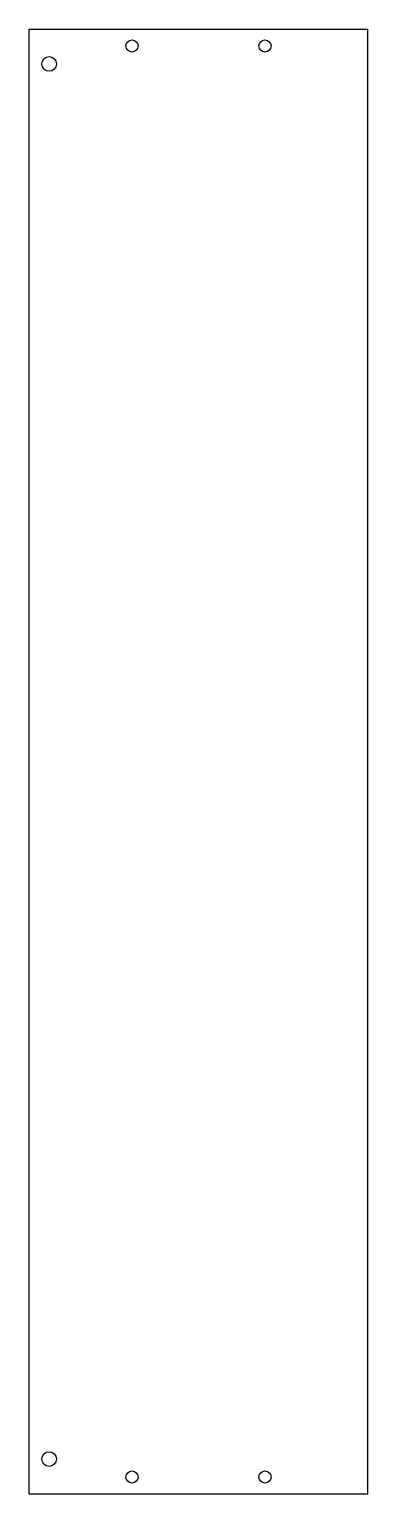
# Model space of a CAD drawing. Header units: millimetres. Extents: x -69 to 69, y -298 to 298.
import ezdxf

# ---------------------------------------------------------------- set-up
doc = ezdxf.new("R2010")
doc.units = ezdxf.units.MM

msp = doc.modelspace()

# ---------------------------------------------------------------- linework, layer by layer
at = {"color": 7, "linetype": 'Continuous', "lineweight": 25}
for p, q in [((-68.98, -298), (-68.98, 298)), ((-68.98, 298), (68.98, 298)), ((68.98, -298), (68.98, 298)), ((-68.98, -298), (68.98, -298))]:
    msp.add_line(p, q, dxfattribs=at)
for centre, radius in [((-27.1, 291.2), 2.45), ((27.1, 291.2), 2.45), ((-60.88, 283.9), 3), ((-60.88, -283.9), 3), ((-27.1, -291.2), 2.45), ((27.1, -291.2), 2.45)]:
    msp.add_circle(centre, radius, dxfattribs=at)

doc.saveas('drawing.dxf')
